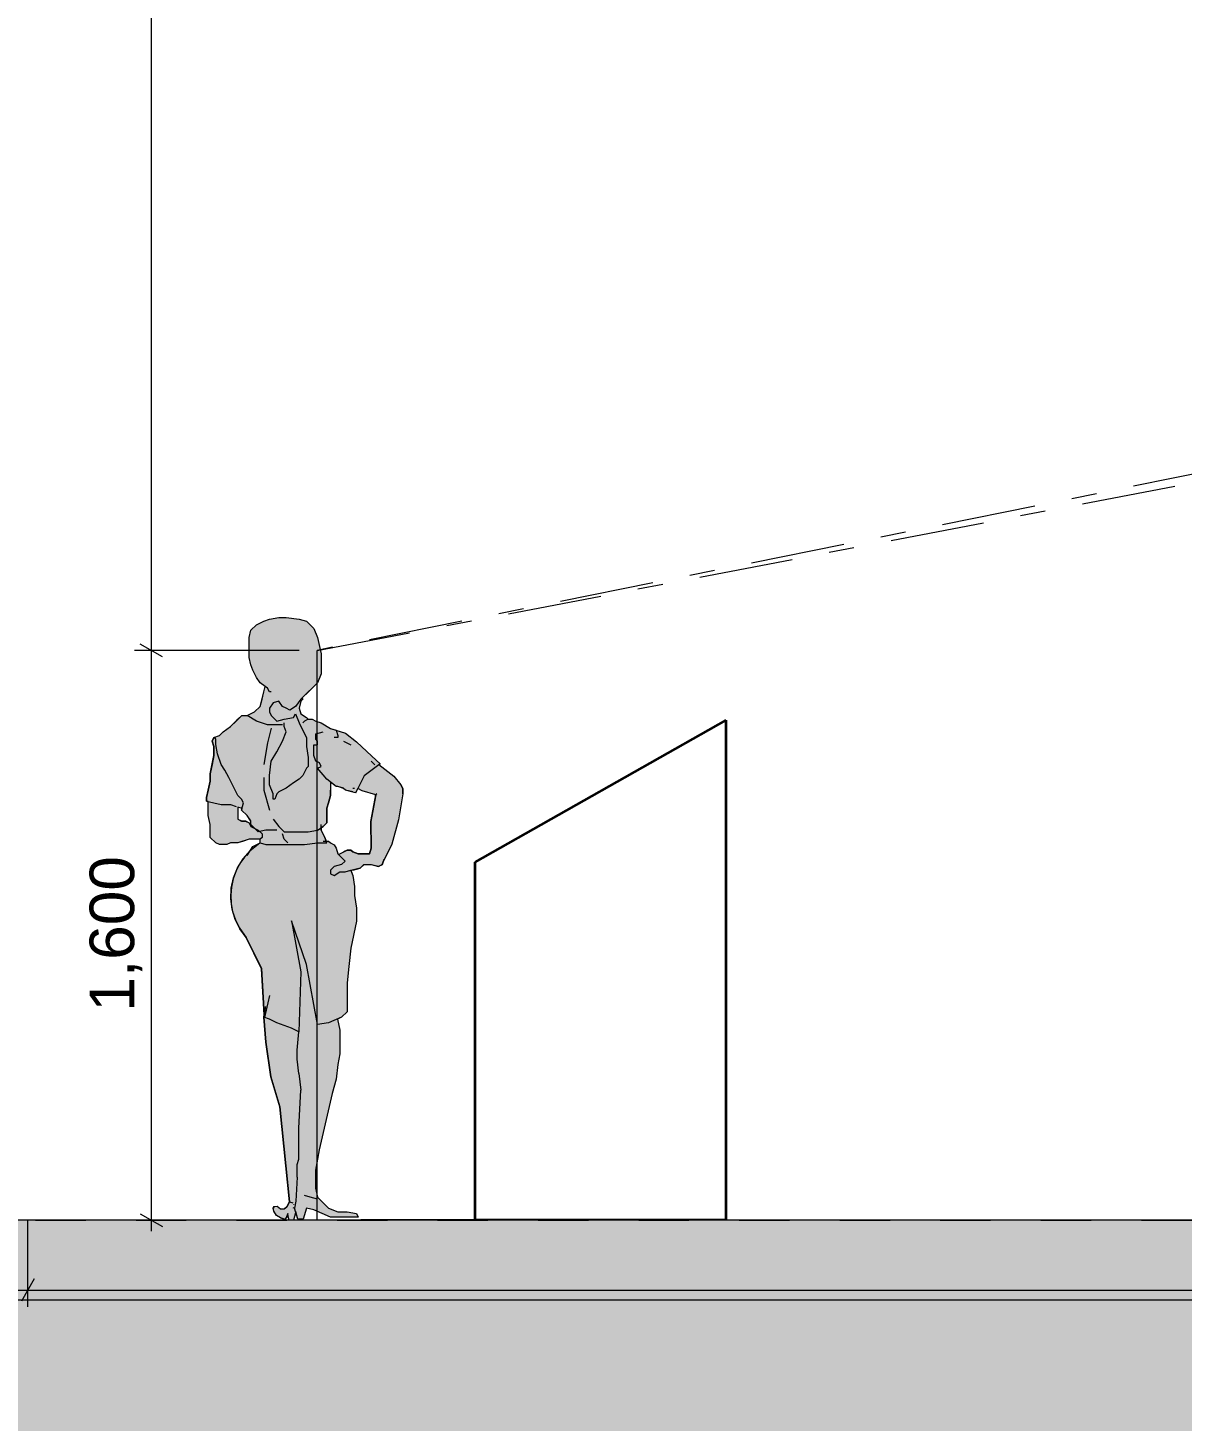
# Model space of a CAD drawing. Header units: millimetres. Extents: x -48147 to 1392261, y -496296 to 18123.
# Drawn here: x 1356273 to 1359513, y -492360 to -488447 of the extents above; entities that cross this region are included whole.
import ezdxf

# ---------------------------------------------------------------- set-up
doc = ezdxf.new("R2010")
doc.units = ezdxf.units.MM
doc.header["$MEASUREMENT"] = 0
for name, pattern in [('Dashed', [2822.222233, 1411.111116, -1411.111116]), ('Double Dashed', [546.805537, 264.583325, -105.833328, 70.555556, -105.833328]), ('Wipeout_Contour', [1000, 0, -1000])]:
    doc.linetypes.add(name, pattern=pattern)
for name, color, linetype, lineweight, true_color in [('0_Pen_No__105', 7, 'Continuous', 15, 0xa6a6a6), ('HATCHING_Pen_No__145', 7, 'Continuous', 0, 0xa6a6a6), ('New_A-20-M_Floor_Slab_Pen_No__147', 7, 'Continuous', 0, 0x606060), ('New_A-35-M_FFE_Loose_Pen_No__53', 7, 'Continuous', 35, 0x444444)]:
    doc.layers.add(name, color=color, linetype=linetype, lineweight=lineweight, true_color=true_color)
for name, color, linetype in [('A-35-M_FFE_Sanitary', 7, 'Continuous'), ('A-95-D_1_20', 7, 'Continuous'), ('New_A-20-M_Floor_Slab', 7, 'Continuous'), ('New_A-35-M_FFE_Loose', 7, 'Continuous'), ('New_A-95-D_1_20', 7, 'Continuous')]:
    doc.layers.add(name, color=color, linetype=linetype)
for name, color, linetype, lineweight in [('A-35-M_FFE_Sanitary_Pen_No__1', 7, 'Continuous', 13), ('A-35-M_FFE_Sanitary_Pen_No__87', 8, 'Continuous', 20), ('A-95-D_1_20_Pen_No__1', 7, 'Continuous', 13), ('New_A-20-M_Floor_Slab_Pen_No__1', 7, 'Continuous', 13), ('New_A-95-D_1_20_Pen_No__1', 7, 'Continuous', 13)]:
    doc.layers.add(name, color=color, linetype=linetype, lineweight=lineweight)
doc.styles.add('GENERATED_STYLE_2', font='')
doc.styles.get('GENERATED_STYLE_2').set_extended_font_data('Arial')
doc.dimstyles.new('GENERATED_STYLE__4', dxfattribs={"dimtxt": 125, "dimasz": 47.5, "dimexe": 0.18, "dimexo": 50, "dimgap": 0.09, "dimtad": 1, "dimdec": 0, "dimzin": 0, "dimdsep": 46, "dimtxsty": 'GENERATED_STYLE_2', "dimblk": 'ARROWHEAD_2', "dimblk1": 'ARROWHEAD_2', "dimblk2": 'ARROWHEAD_2', "dimcen": 0.09, "dimclrd": 7, "dimclre": 7, "dimclrt": 7, "dimadec": 0, "dimazin": 0, "dimtfac": 1, "dimtdec": 4, "dimtmove": 0, "dimatfit": 3, "dimfxl": 1, "dimtolj": 1, "dimtzin": 0, "dimarcsym": 0})
doc.dimstyles.new('GENERATED_STYLE__5', dxfattribs={"dimtxt": 150, "dimasz": 47.5, "dimexe": 0.18, "dimexo": 0, "dimgap": 0.09, "dimtad": 1, "dimdec": 0, "dimzin": 0, "dimdsep": 46, "dimtxsty": 'GENERATED_STYLE_2', "dimblk": 'ARROWHEAD_2', "dimblk1": 'ARROWHEAD_2', "dimblk2": 'ARROWHEAD_2', "dimcen": 0.09, "dimclrd": 7, "dimclre": 7, "dimclrt": 7, "dimadec": 0, "dimazin": 0, "dimtfac": 1, "dimtdec": 4, "dimtmove": 0, "dimatfit": 3, "dimfxl": 1, "dimtolj": 1, "dimtzin": 0, "dimarcsym": 0})
doc.dimstyles.new('GENERATED_STYLE__6', dxfattribs={"dimtxt": 150, "dimasz": 47.5, "dimexe": 0.18, "dimexo": 0, "dimgap": 0.09, "dimtad": 1, "dimtih": 1, "dimtoh": 1, "dimdec": 0, "dimzin": 0, "dimdsep": 46, "dimtxsty": 'GENERATED_STYLE_2', "dimblk": 'ARROWHEAD_2', "dimblk1": 'ARROWHEAD_2', "dimblk2": 'ARROWHEAD_2', "dimcen": 0.09, "dimclrd": 7, "dimclre": 7, "dimclrt": 7, "dimadec": 0, "dimazin": 0, "dimtfac": 1, "dimtdec": 4, "dimtmove": 0, "dimatfit": 3, "dimfxl": 1, "dimtolj": 1, "dimtzin": 0, "dimarcsym": 0})

# ---------------------------------------------------------------- blocks, each defined once
blk = doc.blocks.new('Section Elem_52_1', base_point=(1317838.7, -491795.5))
at = {"color": 254, "linetype": 'Wipeout_Contour', "lineweight": 0, "ltscale": 7220013.80618233}
blk.add_wipeout([(1358232.4, -490391), (1357527.9, -490790.5), (1357527.9, -491795.5), (1358232.4, -491795.5), (1358232.4, -490395.5)], dxfattribs=at).dxf.layer = 'New_A-35-M_FFE_Loose'
at = {"layer": 'New_A-35-M_FFE_Loose_Pen_No__53', "linetype": 'Continuous'}
for p, q in [((1358232.4, -490391), (1357527.9, -490790.5)), ((1357527.9, -490790.5), (1357527.9, -491795.5))]:
    blk.add_line(p, q, dxfattribs=at)
at = {"layer": 'New_A-35-M_FFE_Loose_Pen_No__53', "linetype": 'Continuous', "flags": 128}
for points in [[(1358232.4, -490391), (1358232.4, -490395.5), (1358232.4, -491795.5)], [(1358232.4, -491795.5), (1357912.4, -491795.5), (1357527.9, -491795.5)]]:
    blk.add_lwpolyline(points, dxfattribs=at)
blk = doc.blocks.new('Section Elem_53_1', base_point=(1317838.7, -491795.5))
at = {"layer": 'New_A-35-M_FFE_Loose_Pen_No__53', "linetype": 'Continuous'}
blk.add_line((1357207.9, -491795.5), (1357527.9, -491795.5), dxfattribs=at)
blk = doc.blocks.new('Section Elem_89_1', base_point=(1317838.7, -491795.5))
at = {"color": 254, "linetype": 'Wipeout_Contour', "lineweight": 0, "ltscale": 5808857.281863835}
blk.add_wipeout([(1376760.1, -492020.5), (1376760.1, -491795.5), (1355960.5, -491795.5), (1355960.5, -492020.5)], dxfattribs=at).dxf.layer = 'New_A-20-M_Floor_Slab'
at = {"layer": 'New_A-20-M_Floor_Slab_Pen_No__147', "linetype": 'Continuous'}
h = blk.add_hatch(dxfattribs=at)
h.set_pattern_fill('Structural_Concrete_0001', color=256, style=0, pattern_type=2)
h.set_pattern_definition([(45, (1317838.7, -491795.52), (-183.7117, 183.7117), [25, -125]), (45, (1317799.88, -491650.63), (-183.7117, 183.7117), [25, -125]), (105, (1317838.7, -491795.52), (250.9549, 67.2432), [25, -125]), (105, (1317944.76, -491689.45), (250.9549, 67.2432), [25, -125]), (165, (1317856.38, -491777.84), (67.2432, 250.9549), [25, -125]), (165, (1317962.44, -491671.77), (67.2432, 250.9549), [25, -125]), (45, (1317821.02, -491777.84), (-35.35534, 35.35534), [0, -50, 0, -75]), (90, (1317838.7, -491760.16), (-50, 0), [0, -37.5, 0, -62.5])])
h.paths.add_polyline_path([(1376760.1, -492020.5), (1376760.1, -491795.5), (1355960.5, -491795.5), (1355960.5, -492020.5)])
at = {"layer": 'New_A-20-M_Floor_Slab_Pen_No__1', "linetype": 'Continuous'}
for p, q in [((1357207.9, -491795.5), (1356273, -491795.5)), ((1363377.2, -491795.5), (1358232.4, -491795.5)), ((1376760.1, -492020.5), (1355960.5, -492020.5))]:
    blk.add_line(p, q, dxfattribs=at)
blk = doc.blocks.new('Woman 1 Contour 17[1]_1', base_point=(1357029.4, -491795.5))
at = {"layer": 'A-35-M_FFE_Sanitary', "linetype": 'Continuous', "lineweight": 0, "true_color": 0x000000}
h = blk.add_hatch(color=178, dxfattribs=at)
h.paths.add_polyline_path([(1357174.3, -491083), (1357169.1, -491128.9), (1357169.1, -491210.6), (1357153.5, -491225.9), (1357142, -491230.8), (1357148.3, -491261.7), (1357148.3, -491328), (1357143.1, -491358.6), (1357137.9, -491399.5), (1357127.5, -491440.3), (1357091.1, -491598.5), (1357085.9, -491624.1), (1357080.7, -491654.7), (1357080.6, -491705.7), (1357085.8, -491731.3), (1357117, -491761.9), (1357143, -491772.1), (1357169, -491772.1), (1357195, -491777.2), (1357200.1, -491787.4), (1357122.2, -491787.4), (1357075.4, -491767), (1357054.7, -491761.9), (1357045.6, -491793), (1357030.8, -491793), (1357024.8, -491772.5), (1357018.2, -491795.5), (1357006.2, -491795.5), (1357003.8, -491785.7), (1356998, -491787.9), (1356995.7, -491793.7), (1356982.2, -491789.1), (1356970.8, -491782.1), (1356963.7, -491770.3), (1356961.8, -491762), (1356964.3, -491756.8), (1356972.8, -491756.5), (1356982.5, -491763.3), (1356992.8, -491764.2), (1357000.2, -491758.5), (1357007.2, -491743.9), (1356996.7, -491643.1), (1356980.3, -491477.6), (1356955.2, -491392.9), (1356940.9, -491295.9), (1356935.3, -491225.9), (1356936.5, -491218.7), (1356929, -491089.3), (1356885.6, -491001.7), (1356868.1, -490977.5), (1356854.8, -490950.7), (1356846.3, -490922.2), (1356842.6, -490892.8), (1356844, -490863.1), (1356850.3, -490834), (1356861.4, -490806.4), (1356877, -490780.9), (1356896.7, -490758.3), (1356904.2, -490746), (1356925, -490735.8), (1356925, -490725.6), (1356893.8, -490725.6), (1356862.6, -490735.8), (1356841.8, -490735.8), (1356831.4, -490740.9), (1356810.7, -490740.9), (1356800.3, -490735.8), (1356784.7, -490720.5), (1356784.7, -490684.8), (1356779.5, -490659.2), (1356779.5, -490619.7), (1356774.3, -490618.4), (1356774.3, -490608.2), (1356779.5, -490587.8), (1356784.7, -490562.2), (1356784.7, -490541.8), (1356795.1, -490490.8), (1356795.1, -490465.3), (1356789.9, -490449.9), (1356795.1, -490439.7), (1356810.7, -490434.6), (1356821.1, -490424.4), (1356841.9, -490409.1), (1356873.1, -490378.5), (1356888.7, -490378.5), (1356909.5, -490368.3), (1356925.1, -490353), (1356939.3, -490297.1), (1356925.1, -490286.6), (1356914.7, -490271.3), (1356904.3, -490250.9), (1356899.1, -490235.6), (1356893.9, -490215.2), (1356893.9, -490159), (1356899.1, -490138.6), (1356914.7, -490123.3), (1356935.5, -490113.1), (1356951.1, -490108), (1356977.1, -490102.9), (1356997.9, -490102.9), (1357034.3, -490108), (1357055, -490113.1), (1357075.8, -490133.5), (1357086.2, -490159.1), (1357091.4, -490184.6), (1357096.6, -490205), (1357096.6, -490261.2), (1357086.2, -490286.7), (1357043.2, -490328.8), (1357044.6, -490332.6), (1357039.4, -490337.7), (1357034.2, -490358.1), (1357039.4, -490373.4), (1357055, -490383.7), (1357060.2, -490388.8), (1357070.6, -490388.8), (1357081, -490393.9), (1357096.5, -490399), (1357122.5, -490414.3), (1357164.8, -490427.5), (1357195.6, -490452), (1357238.1, -490492.5), (1357261.7, -490513.7), (1357258.5, -490516.1), (1357300.3, -490549), (1357320, -490572.6), (1357325.1, -490582.8), (1357325.1, -490598.1), (1357313.5, -490671.1), (1357294.2, -490739.8), (1357270.5, -490789.5), (1357267.9, -490797.2), (1357257.5, -490802.3), (1357236.8, -490797.2), (1357216, -490797.2), (1357205.6, -490807.4), (1357180, -490813.6), (1357184.8, -490827.8), (1357190, -490858.4), (1357190, -490883.9), (1357195.2, -490919.7), (1357195.1, -490955.4), (1357179.5, -491032)])
h.paths.add_polyline_path([(1357231.6, -490766.5), (1357236.8, -490751.2), (1357235.6, -490675.6), (1357249.8, -490600.6), (1357211.3, -490589.5), (1357199.2, -490582.9), (1357193.1, -490595), (1357164.1, -490587.9), (1357158.9, -490582.8), (1357143.3, -490577.6), (1357138.1, -490577.6), (1357122.5, -490565.4), (1357122.5, -490603.2), (1357117.3, -490623.6), (1357112.1, -490638.9), (1357112.1, -490679.7), (1357101.7, -490689.9), (1357096.5, -490693.3), (1357096.5, -490700.1), (1357106.9, -490720.6), (1357110.3, -490730.8), (1357117.3, -490730.8), (1357122.4, -490735.9), (1357132.8, -490741), (1357138, -490751.2), (1357143.2, -490766.5), (1357145, -490768.2), (1357169.2, -490756.3), (1357179.6, -490756.3), (1357184.8, -490761.4), (1357200.4, -490766.5)], flags=0)
h.paths.add_polyline_path([(1356909.4, -490695), (1356899, -490684.8), (1356899, -490674.6), (1356888.6, -490659.3), (1356873, -490643.9), (1356874.2, -490639.2), (1356862.7, -490635.4), (1356862.6, -490669.5), (1356873, -490674.6), (1356883.4, -490674.6), (1356893.8, -490679.7), (1356899, -490689.9)], flags=0)
at = {"layer": 'A-35-M_FFE_Sanitary_Pen_No__1', "linetype": 'Continuous'}
for p, q in [((1356893.9, -490159), (1356899.1, -490138.6)), ((1356893.9, -490159), (1356899.1, -490138.6)), ((1356899.1, -490138.6), (1356914.7, -490123.2)), ((1356899.1, -490138.6), (1356914.7, -490123.3)), ((1356914.7, -490123.2), (1356935.5, -490113)), ((1356914.7, -490123.3), (1356935.5, -490113.1)), ((1356935.5, -490113), (1356951.1, -490107.9)), ((1356935.5, -490113.1), (1356951.1, -490108)), ((1356951.1, -490107.9), (1356977.1, -490102.8)), ((1356951.1, -490108), (1356977.1, -490102.9)), ((1356977.1, -490102.8), (1356997.9, -490102.8)), ((1356977.1, -490102.9), (1356997.9, -490102.9)), ((1356997.9, -490102.8), (1357034.3, -490108)), ((1356997.9, -490102.9), (1357034.3, -490108)), ((1357034.3, -490108), (1357055, -490113.1)), ((1357034.3, -490108), (1357055, -490113.1)), ((1357055, -490113.1), (1357075.8, -490133.5)), ((1357055, -490113.1), (1357065.4, -490123.3)), ((1357065.4, -490123.3), (1357075.8, -490133.5)), ((1357075.8, -490133.5), (1357086.2, -490159.1)), ((1357075.8, -490133.5), (1357086.2, -490159)), ((1356893.9, -490215.2), (1356893.9, -490159)), ((1356893.9, -490189.6), (1356893.9, -490159)), ((1357086.2, -490159), (1357091.4, -490184.5)), ((1357086.2, -490159.1), (1357091.4, -490184.6)), ((1356893.9, -490215.1), (1356893.9, -490189.6)), ((1356899.1, -490235.5), (1356893.9, -490215.1)), ((1356899.1, -490235.6), (1356893.9, -490215.2)), ((1357091.4, -490184.5), (1357096.6, -490205)), ((1357091.4, -490184.6), (1357096.6, -490205)), ((1357096.6, -490205), (1357096.6, -490261.2)), ((1357096.6, -490205), (1357096.6, -490235.6)), ((1356904.3, -490250.9), (1356899.1, -490235.5)), ((1356904.3, -490250.9), (1356899.1, -490235.6)), ((1356914.7, -490271.3), (1356904.3, -490250.9)), ((1356914.7, -490271.3), (1356904.3, -490250.9)), ((1357096.6, -490235.6), (1357096.6, -490261.1)), ((1356925.1, -490286.6), (1356914.7, -490271.3)), ((1356925.1, -490286.6), (1356914.7, -490271.3)), ((1356939.3, -490297.1), (1356925.1, -490286.6)), ((1356945.9, -490301.9), (1356925.1, -490286.6)), ((1357086.2, -490286.7), (1357043.2, -490328.8)), ((1357086.2, -490286.6), (1357065.4, -490307)), ((1357096.6, -490261.1), (1357086.2, -490286.6)), ((1357096.6, -490261.2), (1357086.2, -490286.7)), ((1356925.1, -490353), (1356939.3, -490297.1)), ((1356925.1, -490353), (1356930.3, -490332.5)), ((1356930.3, -490332.5), (1356935.5, -490312.1)), ((1356951.1, -490312.1), (1356945.9, -490301.9)), ((1356956.3, -490312.1), (1356951.1, -490312.1)), ((1357039.4, -490332.6), (1357023.8, -490353)), ((1357065.4, -490307), (1357039.4, -490332.6)), ((1357044.6, -490332.6), (1357039.4, -490337.7)), ((1357044.6, -490332.6), (1357039.4, -490337.7)), ((1357043.2, -490328.8), (1357044.6, -490332.6)), ((1356888.7, -490378.5), (1356909.5, -490368.3)), ((1356888.7, -490378.5), (1356909.5, -490368.3)), ((1356909.5, -490368.3), (1356925.1, -490353)), ((1356909.5, -490368.3), (1356925.1, -490353)), ((1356961.5, -490342.8), (1356951.1, -490358.1)), ((1356951.1, -490358.1), (1356951.1, -490368.3)), ((1356951.1, -490368.3), (1356956.2, -490378.5)), ((1356977, -490337.7), (1356961.5, -490342.8)), ((1356987.4, -490353), (1356977, -490337.7)), ((1356997.8, -490358.1), (1356987.4, -490353)), ((1357008.2, -490363.2), (1356997.8, -490358.1)), ((1357023.8, -490353), (1357008.2, -490363.2)), ((1357018.6, -490383.6), (1357023.8, -490373.4)), ((1357023.8, -490373.4), (1357034.2, -490398.9)), ((1357039.4, -490337.7), (1357034.2, -490358.1)), ((1357039.4, -490337.7), (1357034.2, -490358.1)), ((1357034.2, -490358.1), (1357039.4, -490373.4)), ((1357034.2, -490358.1), (1357039.4, -490373.4)), ((1357039.4, -490373.4), (1357055, -490383.7)), ((1357039.4, -490373.4), (1357055, -490383.6)), ((1356821.1, -490424.4), (1356841.9, -490409.1)), ((1356821.1, -490424.4), (1356841.9, -490409.1)), ((1356841.9, -490409.1), (1356873.1, -490378.5)), ((1356841.9, -490409.1), (1356857.5, -490393.8)), ((1356857.5, -490393.8), (1356862.7, -490388.7)), ((1356862.7, -490388.7), (1356873.1, -490378.5)), ((1356873.1, -490378.5), (1356888.7, -490378.5)), ((1356914.7, -490393.8), (1356888.7, -490378.5)), ((1356945.8, -490404), (1356914.7, -490393.8)), ((1356961.4, -490404), (1356945.8, -490404)), ((1356956.2, -490414.2), (1356945.8, -490455.1)), ((1356956.2, -490378.5), (1356971.8, -490393.8)), ((1356987.4, -490404), (1356961.4, -490404)), ((1356971.8, -490393.8), (1356992.6, -490388.7)), ((1356992.6, -490388.7), (1357018.6, -490383.6)), ((1356992.6, -490409.1), (1356992.6, -490398.9)), ((1356997.8, -490424.4), (1356992.6, -490409.1)), ((1357034.2, -490398.9), (1357039.4, -490409.1)), ((1357039.4, -490409.1), (1357055, -490439.8)), ((1357049.8, -490393.8), (1357044.6, -490398.9)), ((1357060.2, -490388.7), (1357049.8, -490393.8)), ((1357055, -490383.6), (1357060.2, -490388.7)), ((1357055, -490383.7), (1357060.2, -490388.8)), ((1357060.2, -490388.8), (1357070.6, -490388.8)), ((1357070.6, -490388.7), (1357081, -490393.8)), ((1357070.6, -490388.8), (1357081, -490393.9)), ((1357081, -490393.8), (1357096.5, -490398.9)), ((1357081, -490393.9), (1357096.5, -490399)), ((1357096.5, -490398.9), (1357122.5, -490414.3)), ((1357096.5, -490399), (1357122.5, -490414.3)), ((1357122.5, -490414.3), (1357164.8, -490427.5)), ((1357122.5, -490414.3), (1357164.8, -490427.5)), ((1357122.5, -490414.3), (1357138.1, -490419.4)), ((1356789.9, -490449.9), (1356795.1, -490439.7)), ((1356795.1, -490439.7), (1356789.9, -490449.9)), ((1356795.1, -490465.3), (1356789.9, -490449.9)), ((1356789.9, -490449.9), (1356795.1, -490465.2)), ((1356795.1, -490439.7), (1356810.7, -490434.6)), ((1356800.3, -490444.8), (1356795.1, -490439.7)), ((1356800.3, -490460.1), (1356800.3, -490444.8)), ((1356810.7, -490434.6), (1356821.1, -490424.4)), ((1356810.7, -490434.6), (1356821.1, -490424.4)), ((1356971.8, -490480.6), (1356987.4, -490450)), ((1356987.4, -490450), (1356997.8, -490424.4)), ((1357055, -490439.8), (1357055, -490465.3)), ((1357080.9, -490444.9), (1357081, -490429.6)), ((1357086.1, -490450), (1357080.9, -490444.9)), ((1357081, -490429.6), (1357101.7, -490424.5)), ((1357086.1, -490460.2), (1357086.1, -490450)), ((1357143.3, -490439.8), (1357132.9, -490439.8)), ((1357138.1, -490419.4), (1357143.3, -490434.7)), ((1357143.3, -490434.7), (1357143.3, -490439.8)), ((1357158.9, -490450), (1357179.7, -490460.2)), ((1357164.8, -490427.5), (1357195.6, -490452)), ((1357164.8, -490427.5), (1357195.6, -490451.9)), ((1357195.6, -490451.9), (1357238.1, -490492.4)), ((1357195.6, -490452), (1357238.1, -490492.5)), ((1356784.7, -490541.8), (1356795.1, -490490.8)), ((1356795.1, -490490.7), (1356789.9, -490516.3)), ((1356795.1, -490465.2), (1356795.1, -490490.7)), ((1356795.1, -490490.8), (1356795.1, -490465.3)), ((1356805.5, -490485.6), (1356800.3, -490460.1)), ((1356815.9, -490516.3), (1356805.5, -490485.6)), ((1356945.8, -490455.1), (1356935.4, -490516.3)), ((1356956.2, -490506.1), (1356971.8, -490480.6)), ((1357055, -490465.3), (1357060.2, -490495.9)), ((1357075.7, -490475.5), (1357075.7, -490460.2)), ((1357075.7, -490460.2), (1357086.1, -490460.2)), ((1357075.7, -490490.8), (1357075.7, -490475.5)), ((1357080.9, -490506.1), (1357075.7, -490490.8)), ((1357238.1, -490492.4), (1357261.7, -490513.6)), ((1357238.1, -490492.5), (1357261.7, -490513.7)), ((1356789.9, -490516.3), (1356784.7, -490541.8)), ((1356826.3, -490531.6), (1356815.9, -490516.3)), ((1356836.7, -490552), (1356826.3, -490531.6)), ((1356951, -490546.9), (1356956.2, -490506.1)), ((1357054.9, -490526.5), (1357044.5, -490547)), ((1357060.1, -490521.4), (1357054.9, -490526.5)), ((1357060.2, -490495.9), (1357060.1, -490521.4)), ((1357091.3, -490511.2), (1357080.9, -490506.1)), ((1357086.1, -490526.6), (1357096.5, -490521.5)), ((1357112.1, -490557.2), (1357086.1, -490526.6)), ((1357096.5, -490521.5), (1357091.3, -490511.2)), ((1357261.7, -490513.6), (1357217.2, -490547.7)), ((1357236.8, -490506.2), (1357247.2, -490516.4)), ((1357261.7, -490513.7), (1357258.5, -490516.1)), ((1357258.5, -490516.1), (1357300.3, -490549)), ((1357258.5, -490516.1), (1357300.3, -490549)), ((1356779.5, -490587.8), (1356784.7, -490562.2)), ((1356784.7, -490562.2), (1356779.5, -490587.7)), ((1356784.7, -490562.2), (1356784.7, -490541.8)), ((1356784.7, -490541.8), (1356784.7, -490562.2)), ((1356852.3, -490582.6), (1356836.7, -490552)), ((1356935.4, -490552), (1356935.4, -490587.8)), ((1356951, -490572.5), (1356951, -490546.9)), ((1357018.6, -490567.4), (1356997.8, -490582.7)), ((1357034.2, -490557.2), (1357018.6, -490567.4)), ((1357044.5, -490547), (1357034.2, -490557.2)), ((1357138.1, -490577.6), (1357112.1, -490557.2)), ((1357122.5, -490565.4), (1357122.5, -490603.2)), ((1357138.1, -490577.6), (1357122.5, -490565.4)), ((1357217.2, -490547.7), (1357192.3, -490596.5)), ((1357300.3, -490549), (1357320, -490572.6)), ((1357300.3, -490549), (1357320, -490572.6)), ((1356779.5, -490587.7), (1356774.3, -490608.2)), ((1356774.3, -490608.2), (1356779.5, -490587.8)), ((1356774.3, -490618.4), (1356774.3, -490608.2)), ((1356774.3, -490608.2), (1356774.3, -490618.4)), ((1356862.7, -490603.1), (1356852.3, -490582.6)), ((1356873, -490613.3), (1356862.7, -490603.1)), ((1356935.4, -490587.8), (1356951, -490643.9)), ((1356961.4, -490598), (1356951, -490572.5)), ((1356961.4, -490613.3), (1356961.4, -490598)), ((1356971.8, -490598), (1356966.6, -490613.3)), ((1356977, -490592.9), (1356971.8, -490598)), ((1356997.8, -490582.7), (1356977, -490592.9)), ((1357117.3, -490623.5), (1357122.5, -490603.1)), ((1357122.5, -490603.2), (1357117.3, -490623.6)), ((1357122.5, -490603.1), (1357122.5, -490587.8)), ((1357143.3, -490577.6), (1357138.1, -490577.6)), ((1357143.3, -490577.6), (1357138.1, -490577.6)), ((1357158.9, -490582.8), (1357143.3, -490577.6)), ((1357158.9, -490582.7), (1357143.3, -490577.6)), ((1357164.1, -490587.8), (1357158.9, -490582.7)), ((1357164.1, -490587.9), (1357158.9, -490582.8)), ((1357184.8, -490592.9), (1357164.1, -490587.8)), ((1357193.1, -490595), (1357164.1, -490587.9)), ((1357184.8, -490582.7), (1357190, -490582.7)), ((1357199.2, -490582.9), (1357193.1, -490595)), ((1357211.3, -490589.5), (1357199.2, -490582.9)), ((1357211.3, -490589.5), (1357199.2, -490582.9)), ((1357249.8, -490600.6), (1357211.3, -490589.5)), ((1357249.8, -490600.6), (1357211.3, -490589.5)), ((1357235.6, -490675.6), (1357249.8, -490600.6)), ((1357249.8, -490600.6), (1357235.6, -490675.6)), ((1357252.4, -490598.1), (1357247.2, -490603.2)), ((1357325.1, -490598.1), (1357313.5, -490671.1)), ((1357325.2, -490598.1), (1357313.5, -490671.1)), ((1357320, -490572.6), (1357325.1, -490582.8)), ((1357325.2, -490582.8), (1357320, -490572.6)), ((1357325.1, -490582.8), (1357325.1, -490598.1)), ((1357325.2, -490598.1), (1357325.2, -490582.8)), ((1356779.5, -490619.7), (1356774.3, -490618.4)), ((1356774.3, -490618.4), (1356795.1, -490623.5)), ((1356779.5, -490659.2), (1356779.5, -490619.7)), ((1356779.5, -490638.8), (1356779.5, -490628.6)), ((1356779.5, -490659.2), (1356779.5, -490638.8)), ((1356795.1, -490623.5), (1356815.9, -490628.6)), ((1356815.9, -490628.6), (1356841.9, -490628.6)), ((1356841.9, -490628.6), (1356857.4, -490633.7)), ((1356862.7, -490635.4), (1356862.6, -490669.5)), ((1356862.6, -490643.9), (1356862.6, -490649)), ((1356862.6, -490649), (1356862.6, -490669.4)), ((1356874.2, -490639.2), (1356862.7, -490635.4)), ((1356878.2, -490623.5), (1356873, -490613.3)), ((1356873, -490643.9), (1356878.2, -490623.5)), ((1356873, -490643.9), (1356874.2, -490639.2)), ((1356888.6, -490659.3), (1356873, -490643.9)), ((1356888.6, -490659.2), (1356873, -490643.9)), ((1356966.6, -490613.3), (1356961.4, -490613.3)), ((1357112.1, -490638.9), (1357117.3, -490623.5)), ((1357117.3, -490623.6), (1357112.1, -490638.9)), ((1357112.1, -490638.9), (1357112.1, -490679.7)), ((1357112.1, -490664.4), (1357112.1, -490638.9)), ((1356784.7, -490684.8), (1356779.5, -490659.2)), ((1356784.7, -490684.7), (1356779.5, -490659.2)), ((1356784.7, -490705.1), (1356784.7, -490684.7)), ((1356784.7, -490720.5), (1356784.7, -490684.8)), ((1356862.6, -490669.4), (1356873, -490674.5)), ((1356862.6, -490669.5), (1356873, -490674.6)), ((1356873, -490674.5), (1356883.4, -490674.5)), ((1356873, -490674.6), (1356883.4, -490674.6)), ((1356883.4, -490674.5), (1356893.8, -490679.6)), ((1356883.4, -490674.6), (1356893.8, -490679.7)), ((1356899, -490674.5), (1356888.6, -490659.2)), ((1356899, -490674.6), (1356888.6, -490659.3)), ((1356893.8, -490679.6), (1356899, -490689.9)), ((1356893.8, -490679.7), (1356899, -490689.9)), ((1356899, -490684.8), (1356899, -490674.5)), ((1356899, -490684.8), (1356899, -490674.6)), ((1356909.4, -490695), (1356899, -490684.8)), ((1356909.4, -490695), (1356899, -490684.8)), ((1356961.4, -490669.5), (1356977, -490689.9)), ((1357096.5, -490700.1), (1357096.5, -490684.8)), ((1357112.1, -490679.7), (1357101.7, -490689.9)), ((1357101.7, -490689.9), (1357112.1, -490679.7)), ((1357112.1, -490679.7), (1357112.1, -490664.4)), ((1357236.8, -490751.2), (1357235.6, -490675.6)), ((1357235.6, -490675.6), (1357236.8, -490751.2)), ((1357313.5, -490671.1), (1357294.2, -490739.8)), ((1357313.5, -490671.1), (1357294.2, -490739.8)), ((1356784.7, -490720.5), (1356784.7, -490705.1)), ((1356800.3, -490735.8), (1356784.7, -490720.5)), ((1356800.3, -490735.8), (1356784.7, -490720.5)), ((1356893.8, -490725.6), (1356862.6, -490735.8)), ((1356893.8, -490725.6), (1356878.2, -490730.7)), ((1356925, -490725.6), (1356893.8, -490725.6)), ((1356914.6, -490725.6), (1356893.8, -490725.6)), ((1356899, -490689.9), (1356909.4, -490695)), ((1356899, -490689.9), (1356919.8, -490700.1)), ((1356919.8, -490705.2), (1356909.4, -490695)), ((1356925, -490725.6), (1356914.6, -490725.6)), ((1356919.8, -490700.1), (1356930.2, -490710.3)), ((1356940.6, -490700.1), (1356919.8, -490705.2)), ((1356930.2, -490720.5), (1356925, -490725.6)), ((1356925, -490735.8), (1356925, -490725.6)), ((1356930.2, -490710.3), (1356930.2, -490720.5)), ((1356951, -490700.1), (1356940.6, -490700.1)), ((1356971.8, -490700.1), (1356951, -490700.1)), ((1356977, -490689.9), (1356992.5, -490705.2)), ((1356992.5, -490725.6), (1356987.3, -490710.3)), ((1356992.5, -490705.2), (1356997.7, -490705.2)), ((1357002.9, -490735.8), (1356992.5, -490725.6)), ((1356997.7, -490705.2), (1357018.5, -490705.2)), ((1357018.5, -490705.2), (1357044.5, -490705.2)), ((1357044.5, -490705.2), (1357060.1, -490705.2)), ((1357060.1, -490705.2), (1357086.1, -490700.1)), ((1357086.1, -490700.1), (1357101.7, -490689.9)), ((1357101.7, -490689.9), (1357096.5, -490693.3)), ((1357096.5, -490693.3), (1357096.5, -490700.1)), ((1357096.5, -490700.1), (1357106.9, -490720.6)), ((1357106.9, -490720.5), (1357096.5, -490700.1)), ((1357112.1, -490735.9), (1357106.9, -490720.5)), ((1357106.9, -490720.6), (1357110.3, -490730.8)), ((1356810.7, -490740.9), (1356800.3, -490735.8)), ((1356810.7, -490740.9), (1356800.3, -490735.8)), ((1356831.4, -490740.9), (1356810.7, -490740.9)), ((1356815.9, -490740.9), (1356810.7, -490740.9)), ((1356831.4, -490740.9), (1356815.9, -490740.9)), ((1356841.8, -490735.8), (1356831.4, -490740.9)), ((1356841.8, -490735.8), (1356831.4, -490740.9)), ((1356862.6, -490735.8), (1356841.8, -490735.8)), ((1356852.2, -490735.8), (1356841.8, -490735.8)), ((1356862.6, -490735.8), (1356852.2, -490735.8)), ((1356878.2, -490730.7), (1356862.6, -490735.8)), ((1356877, -490780.9), (1356896.7, -490758.3)), ((1356896.4, -490758.8), (1356880.9, -490775.7)), ((1356888.6, -490771.5), (1356904.2, -490746)), ((1356925, -490735.8), (1356896.4, -490758.8)), ((1356896.7, -490758.3), (1356904.2, -490746)), ((1356904.2, -490746), (1356925, -490735.8)), ((1356904.2, -490746), (1356925, -490735.8)), ((1356925, -490735.8), (1356940.6, -490740.9)), ((1356940.6, -490740.9), (1356956.2, -490740.9)), ((1356956.2, -490740.9), (1356982.1, -490740.9)), ((1356982.1, -490740.9), (1356997.7, -490740.9)), ((1356997.7, -490740.9), (1357013.3, -490740.9)), ((1357013.3, -490740.9), (1357049.7, -490740.9)), ((1357049.7, -490740.9), (1357086.1, -490735.8)), ((1357086.1, -490735.8), (1357112.1, -490735.9)), ((1357101.7, -490730.7), (1357117.3, -490730.7)), ((1357110.3, -490730.8), (1357117.3, -490730.8)), ((1357117.3, -490730.7), (1357122.5, -490735.9)), ((1357117.3, -490730.8), (1357122.4, -490735.9)), ((1357122.4, -490735.9), (1357132.8, -490741)), ((1357122.5, -490735.9), (1357132.8, -490741)), ((1357132.8, -490741), (1357138, -490751.2)), ((1357132.8, -490741), (1357138, -490751.2)), ((1357138, -490751.2), (1357143.2, -490766.5)), ((1357138, -490751.2), (1357143.2, -490766.5)), ((1357143.2, -490766.5), (1357145, -490768.2)), ((1357143.2, -490766.5), (1357153.6, -490776.7)), ((1357145, -490768.2), (1357169.2, -490756.3)), ((1357169.2, -490756.3), (1357158.8, -490761.4)), ((1357169.2, -490756.3), (1357179.6, -490756.3)), ((1357179.6, -490756.3), (1357169.2, -490756.3)), ((1357179.6, -490756.3), (1357184.8, -490761.4)), ((1357184.8, -490761.4), (1357179.6, -490756.3)), ((1357184.8, -490761.4), (1357200.4, -490766.5)), ((1357200.4, -490766.5), (1357184.8, -490761.4)), ((1357200.4, -490766.5), (1357231.6, -490766.5)), ((1357216, -490766.5), (1357200.4, -490766.5)), ((1357231.6, -490766.5), (1357216, -490766.5)), ((1357231.6, -490766.5), (1357236.8, -490751.2)), ((1357236.8, -490751.2), (1357231.6, -490766.5)), ((1357294.2, -490739.8), (1357270.5, -490789.5)), ((1357294.2, -490739.8), (1357270.5, -490789.5)), ((1356868, -490794.3), (1356857.6, -490814.4)), ((1356861.4, -490806.4), (1356877, -490780.9)), ((1356880.9, -490775.7), (1356868, -490794.3)), ((1357132.8, -490802.2), (1357122.4, -490812.4)), ((1357153.6, -490797.1), (1357132.8, -490802.2)), ((1357153.6, -490776.7), (1357164, -490786.9)), ((1357164, -490786.9), (1357153.6, -490797.1)), ((1357205.6, -490807.3), (1357216, -490797.1)), ((1357216, -490797.2), (1357205.6, -490807.4)), ((1357216, -490797.1), (1357236.8, -490797.1)), ((1357236.8, -490797.2), (1357216, -490797.2)), ((1357236.8, -490797.1), (1357257.5, -490802.2)), ((1357257.5, -490802.3), (1357236.8, -490797.2)), ((1357257.5, -490802.2), (1357267.9, -490797.1)), ((1357267.9, -490797.2), (1357257.5, -490802.3)), ((1357267.9, -490797.1), (1357273.1, -490781.8)), ((1357270.5, -490789.5), (1357267.9, -490797.2)), ((1356844, -490863.1), (1356850.3, -490834)), ((1356849.3, -490837.3), (1356844.3, -490860.7)), ((1356857.6, -490814.4), (1356849.3, -490837.3)), ((1356850.3, -490834), (1356861.4, -490806.4)), ((1357122.4, -490812.4), (1357122.4, -490822.6)), ((1357122.4, -490822.6), (1357132.8, -490827.7)), ((1357132.8, -490827.7), (1357148.4, -490817.5)), ((1357148.4, -490817.5), (1357164, -490817.5)), ((1357164, -490817.5), (1357179.6, -490812.4)), ((1357179.6, -490812.4), (1357184.8, -490827.8)), ((1357205.6, -490807.4), (1357180, -490813.6)), ((1357180, -490813.6), (1357184.8, -490827.8)), ((1357184.8, -490812.4), (1357205.6, -490807.3)), ((1357184.8, -490827.8), (1357190, -490858.4)), ((1357184.8, -490827.8), (1357190, -490858.4)), ((1356844.3, -490860.7), (1356842.5, -490883)), ((1356842.5, -490883), (1356843.6, -490905.9)), ((1356842.6, -490892.8), (1356844, -490863.1)), ((1357190, -490858.4), (1357190, -490883.9)), ((1357190, -490858.4), (1357190, -490883.9)), ((1357190, -490883.9), (1357195.2, -490919.7)), ((1357190, -490883.9), (1357195.2, -490919.6)), ((1356846.3, -490922.2), (1356842.6, -490892.8)), ((1356843.6, -490905.9), (1356847.7, -490928.4)), ((1356854.8, -490950.7), (1356846.3, -490922.2)), ((1357195.2, -490919.7), (1357195.1, -490955.4)), ((1357195.2, -490919.6), (1357195.2, -490955.4)), ((1356847.7, -490928.4), (1356855.4, -490952)), ((1356868.1, -490977.5), (1356854.8, -490950.7)), ((1356855.4, -490952), (1356865.7, -490973.3)), ((1357054.8, -491077.9), (1357013.3, -490955.3)), ((1357013.3, -490955.3), (1357039.2, -491098.3)), ((1357195.1, -490955.4), (1357179.5, -491032)), ((1357195.2, -490955.4), (1357179.5, -491031.9)), ((1356865.7, -490973.3), (1356885.6, -491001.7)), ((1356885.6, -491001.7), (1356868.1, -490977.5)), ((1356929, -491089.3), (1356885.6, -491001.7)), ((1356885.6, -491001.7), (1356929, -491089.2)), ((1357179.5, -491031.9), (1357174.3, -491083)), ((1357179.5, -491032), (1357174.3, -491083)), ((1357086, -491246.3), (1357054.8, -491077.9)), ((1356929, -491089.2), (1356936.5, -491218.7)), ((1356936.5, -491218.7), (1356929, -491089.3)), ((1357039.2, -491098.3), (1357034, -491266.7)), ((1357174.3, -491083), (1357169.1, -491128.9)), ((1357174.3, -491083), (1357169.1, -491128.9)), ((1357169.1, -491128.9), (1357169.1, -491210.6)), ((1357169.1, -491128.9), (1357169.1, -491190.2)), ((1356935.3, -491225.9), (1356940.5, -491195.2)), ((1356950.9, -491164.6), (1356937.1, -491226.5)), ((1357169.1, -491190.2), (1357169.1, -491210.6)), ((1356935.3, -491225.9), (1356936.5, -491218.7)), ((1356940.9, -491295.9), (1356935.3, -491225.9)), ((1356935.3, -491225.9), (1356940.8, -491295.9)), ((1356950.8, -491231), (1356935.3, -491225.9)), ((1356971.6, -491241.2), (1356950.8, -491231)), ((1357153.5, -491225.9), (1357117.1, -491241.2)), ((1357153.5, -491225.9), (1357142, -491230.8)), ((1357142, -491230.8), (1357148.3, -491261.7)), ((1357143.1, -491236.1), (1357148.3, -491261.6)), ((1357169.1, -491210.6), (1357153.5, -491225.9)), ((1357169.1, -491210.6), (1357153.5, -491225.9)), ((1357013.2, -491256.5), (1356971.6, -491241.2)), ((1357034, -491266.7), (1357013.2, -491256.5)), ((1357028.8, -491317.8), (1357034, -491266.7)), ((1357117.1, -491241.2), (1357086, -491246.3)), ((1357148.3, -491261.6), (1357148.3, -491282.1)), ((1357148.3, -491261.7), (1357148.3, -491328)), ((1356940.8, -491295.9), (1356955.2, -491392.9)), ((1356955.2, -491392.9), (1356940.9, -491295.9)), ((1357148.3, -491282.1), (1357148.3, -491302.5)), ((1357148.3, -491302.5), (1357148.3, -491328)), ((1357028.8, -491343.3), (1357028.8, -491317.8)), ((1357034, -491384.1), (1357028.8, -491343.3)), ((1357148.3, -491328), (1357143.1, -491358.6)), ((1357148.3, -491328), (1357143.1, -491358.6)), ((1357034, -491384.1), (1357039.1, -491430.1)), ((1357143.1, -491358.6), (1357137.9, -491399.5)), ((1357143.1, -491358.6), (1357137.9, -491399.5)), ((1356980.3, -491477.6), (1356955.2, -491392.9)), ((1356955.2, -491392.9), (1356980.3, -491477.6)), ((1357033.9, -491537.3), (1357039.1, -491430.1)), ((1357137.9, -491399.5), (1357127.5, -491440.3)), ((1357137.9, -491399.5), (1357127.5, -491440.3)), ((1357127.5, -491440.3), (1357091.1, -491598.5)), ((1357127.5, -491440.3), (1357091.1, -491598.5)), ((1356996.7, -491643.1), (1356980.3, -491477.6)), ((1356980.3, -491477.6), (1356996.7, -491643.1)), ((1357033.9, -491557.7), (1357033.9, -491537.3)), ((1357033.9, -491578.1), (1357033.9, -491557.7)), ((1357033.9, -491593.4), (1357033.9, -491578.1)), ((1357028.7, -491639.4), (1357033.9, -491624)), ((1357033.9, -491608.7), (1357033.9, -491593.4)), ((1357033.9, -491624), (1357033.9, -491608.7)), ((1357085.9, -491624.1), (1357080.7, -491654.7)), ((1357085.9, -491624.1), (1357080.7, -491654.7)), ((1357091.1, -491598.5), (1357085.9, -491624.1)), ((1357091.1, -491598.5), (1357085.9, -491624.1)), ((1357007.2, -491743.9), (1356996.7, -491643.1)), ((1356996.7, -491643.1), (1357007.2, -491743.9)), ((1357028.7, -491649.6), (1357028.7, -491639.4)), ((1357028.7, -491664.9), (1357028.7, -491649.6)), ((1357028.7, -491675.1), (1357028.7, -491664.9)), ((1357080.7, -491654.7), (1357080.6, -491705.7)), ((1357080.7, -491654.7), (1357080.7, -491680.2)), ((1357028.7, -491675.1), (1357025, -491741.9)), ((1357080.7, -491680.2), (1357080.6, -491705.7)), ((1357000.2, -491758.5), (1357007.2, -491743.9)), ((1357007.2, -491743.9), (1357000.2, -491758.5)), ((1357007.2, -491743.9), (1357017.1, -491746.6)), ((1357025, -491741.9), (1357021.6, -491761.6)), ((1357065.1, -491731.3), (1357049.5, -491726.1)), ((1357085.8, -491736.4), (1357065.1, -491731.3)), ((1357080.6, -491705.7), (1357085.8, -491731.3)), ((1357080.6, -491705.7), (1357085.8, -491731.3)), ((1357085.8, -491731.3), (1357117, -491761.9)), ((1357085.8, -491731.3), (1357096.2, -491741.5)), ((1357096.2, -491741.5), (1357117, -491761.9)), ((1356961.8, -491762), (1356964.3, -491756.8)), ((1356964.3, -491756.8), (1356961.8, -491762)), ((1356963.7, -491770.3), (1356961.8, -491762)), ((1356963.7, -491770.3), (1356961.8, -491762)), ((1356970.8, -491782.1), (1356963.7, -491770.3)), ((1356970.8, -491782.1), (1356963.7, -491770.3)), ((1356964.3, -491756.8), (1356972.8, -491756.5)), ((1356964.3, -491756.8), (1356972.8, -491756.5)), ((1356982.2, -491789.1), (1356970.8, -491782.1)), ((1356982.2, -491789.1), (1356970.8, -491782.1)), ((1356972.8, -491756.5), (1356982.5, -491763.3)), ((1356972.8, -491756.5), (1356982.5, -491763.3)), ((1356982.5, -491763.3), (1356992.8, -491764.2)), ((1356982.5, -491763.3), (1356992.8, -491764.2)), ((1357000.2, -491758.5), (1356992.6, -491764.4)), ((1356992.8, -491764.2), (1357000.2, -491758.5)), ((1357002.4, -491776.7), (1356996.8, -491791)), ((1357004.6, -491790.2), (1357002.4, -491776.7)), ((1357006.2, -491795.5), (1357003.5, -491783.5)), ((1357017.1, -491760.2), (1357021.6, -491761.6)), ((1357024.8, -491772.5), (1357018.2, -491795.5)), ((1357024.3, -491774.8), (1357018.2, -491795.5)), ((1357018.5, -491751.1), (1357018.7, -491752)), ((1357030.8, -491793), (1357021.6, -491761.6)), ((1357030.8, -491793), (1357024.8, -491772.5)), ((1357054.7, -491761.9), (1357045.6, -491793)), ((1357054.7, -491761.9), (1357045.6, -491793)), ((1357075.4, -491767), (1357054.7, -491761.9)), ((1357075.4, -491767), (1357054.7, -491761.9)), ((1357122.2, -491787.4), (1357075.4, -491767)), ((1357122.2, -491787.4), (1357075.4, -491767)), ((1357117, -491761.9), (1357143, -491772.1)), ((1357117, -491761.9), (1357143, -491772.1)), ((1357143, -491772.1), (1357169, -491772.1)), ((1357143, -491772.1), (1357169, -491772.1)), ((1357169, -491772.1), (1357195, -491777.2)), ((1357169, -491772.1), (1357195, -491777.2)), ((1357195, -491777.2), (1357200.1, -491787.4)), ((1357195, -491777.2), (1357200.2, -491787.4)), ((1356995.7, -491793.7), (1356982.2, -491789.1)), ((1356982.2, -491789.1), (1356995.7, -491793.7)), ((1356998, -491787.9), (1356995.7, -491793.7)), ((1356995.7, -491793.7), (1356998, -491787.9)), ((1357003.8, -491785.7), (1356998, -491787.9)), ((1356998, -491787.9), (1357003.9, -491785.7)), ((1357006.2, -491795.5), (1357003.8, -491785.7)), ((1357018.2, -491795.5), (1357006.2, -491795.5)), ((1357018.2, -491795.5), (1357006.2, -491795.5)), ((1357045.6, -491793), (1357030.8, -491793)), ((1357045.6, -491793), (1357030.8, -491793)), ((1357200.1, -491787.4), (1357122.2, -491787.4)), ((1357200.2, -491787.4), (1357122.2, -491787.4))]:
    blk.add_line(p, q, dxfattribs=at)
blk = doc.blocks.new('*D204', base_point=(1317838.7, -491795.5))
at = {"layer": 'New_A-95-D_1_20_Pen_No__1', "linetype": 'Continuous'}
for p, q in [((1356650.8, -490213.6), (1356588.3, -490177.5)), ((1356619.6, -490195.5), (1356619.6, -490165)), ((1357034.8, -490195.5), (1356572.7, -490195.5)), ((1356619.6, -491795.5), (1356619.6, -490195.5)), ((1356588.3, -491777.5), (1356650.8, -491813.6)), ((1357034.8, -491795.5), (1356572.7, -491795.5)), ((1356619.6, -491826.1), (1356619.6, -491795.5))]:
    blk.add_line(p, q, dxfattribs=at)
at = {"layer": 'New_A-95-D_1_20_Pen_No__1', "insert": (1356594.6, -491210), "char_height": 125, "attachment_point": 7, "rotation": 90, "style": 'GENERATED_STYLE_2'}
blk.add_mtext('\\A1;{\\fArial|b0|i0|c0|p34;1,600}', dxfattribs=at)
blk = doc.blocks.new('ARROWHEAD_2')
at = {"color": 0, "linetype": 'Continuous', "lineweight": 0}
for p, q in [((0, 0), (-1, 0)), ((-0.378, -0.655), (0.378, 0.655))]:
    blk.add_line(p, q, dxfattribs=at)
blk = doc.blocks.new('*D206', base_point=(1317838.7, -491795.5))
at = {"layer": 'A-95-D_1_20_Pen_No__1', "linetype": 'Continuous'}
for p, q in [((1356650.8, -480113.6), (1356588.3, -480077.5)), ((1356619.6, -480095.5), (1356619.6, -480065)), ((1356666.5, -480095.5), (1356273, -480095.5)), ((1356619.6, -491795.5), (1356619.6, -480095.5)), ((1356588.3, -491777.5), (1356650.8, -491813.6)), ((1356666.5, -491795.5), (1356273, -491795.5)), ((1356619.6, -491826.1), (1356619.6, -491795.5))]:
    blk.add_line(p, q, dxfattribs=at)
at = {"layer": 'A-95-D_1_20_Pen_No__1', "insert": (1356589.6, -486252.5), "char_height": 150, "attachment_point": 7, "rotation": 90, "style": 'GENERATED_STYLE_2'}
blk.add_mtext('\\A1;{\\fArial|b0|i0|c0|p34;11,700}', dxfattribs=at)
blk = doc.blocks.new('*D213', base_point=(1317838.7, -491795.5))
at = {"layer": 'A-95-D_1_20_Pen_No__1', "linetype": 'Continuous'}
for p, q in [((1356273, -492038.9), (1356273, -491795.5)), ((1363377.2, -492038.9), (1363377.2, -491795.5)), ((1356291, -491960.8), (1356254.9, -492023.3)), ((1363359.1, -492023.3), (1363395.2, -491960.8)), ((1356242.4, -491992.1), (1356273, -491992.1)), ((1356273, -491992.1), (1363377.2, -491992.1)), ((1363377.2, -491992.1), (1363407.7, -491992.1))]:
    blk.add_line(p, q, dxfattribs=at)
at = {"layer": 'A-95-D_1_20_Pen_No__1', "insert": (1359567.7, -491962.1), "char_height": 150, "attachment_point": 7, "style": 'GENERATED_STYLE_2'}
blk.add_mtext('\\A1;{\\fArial|b0|i0|c0|p34;7,104}', dxfattribs=at)
blk = doc.blocks.new('S-21 Building Section_STORY_MARKER', base_point=(1317838.7, -491795.5))
at = {"layer": '0_Pen_No__105', "linetype": 'Dashed', "ltscale": 0.1}
blk.add_line((1353754.3, -491795.5), (1380114.6, -491795.5), dxfattribs=at)

msp = doc.modelspace()

# ---------------------------------------------------------------- linework, layer by layer
at = {"layer": 'A-35-M_FFE_Sanitary_Pen_No__87', "linetype": 'Double Dashed'}
for p, q in [((1373573.2, -486878), (1357084.8, -490195.5)), ((1357084.8, -490195.5), (1372633.2, -487215.5))]:
    msp.add_line(p, q, dxfattribs=at)

# ---------------------------------------------------------------- block references
at = {"layer": 'New_A-35-M_FFE_Loose'}
msp.add_blockref('Section Elem_52_1', (1317838.7, -491795.5), dxfattribs=at)

# ---------------------------------------------------------------- next in the draw order: block references
msp.add_blockref('Section Elem_53_1', (1317838.7, -491795.5), dxfattribs=at)

# ---------------------------------------------------------------- next in the draw order: block references
at = {"layer": 'New_A-20-M_Floor_Slab'}
msp.add_blockref('Section Elem_89_1', (1317838.7, -491795.5), dxfattribs=at)

# ---------------------------------------------------------------- next in the draw order: hatches: boundary and pattern name
at = {"layer": 'HATCHING_Pen_No__145', "linetype": 'Continuous'}
msp.add_hatch(color=256, dxfattribs=at).paths.add_polyline_path([(1378619.8, -491795.5), (1353676.1, -491795.5), (1353676.1, -493795.9), (1378619.8, -493795.9)])

# ---------------------------------------------------------------- next in the draw order: linework, layer by layer
at = {"layer": 'A-35-M_FFE_Sanitary_Pen_No__87', "linetype": 'Continuous'}
for p, q in [((1357084.8, -491795.5), (1357084.8, -490195.5)), ((1378619.8, -491795.5), (1353676.1, -491795.5))]:
    msp.add_line(p, q, dxfattribs=at)

# ---------------------------------------------------------------- next in the draw order: block references
at = {"layer": 'A-35-M_FFE_Sanitary', "linetype": 'Continuous'}
msp.add_blockref('Woman 1 Contour 17[1]_1', (1357029.4, -491795.5), dxfattribs=at)

# ---------------------------------------------------------------- next in the draw order: dimensions: what is measured, and where the dimension line sits
at = {"layer": 'A-95-D_1_20', "linetype": 'Continuous'}
dim = msp.add_linear_dim(base=(1356619.6, -480095.5), p1=(1356273, -491795.5), p2=(1356273, -480095.5), angle=90, dimstyle='GENERATED_STYLE__5', dxfattribs=at)
dim.commit()
dim.dimension.update_dxf_attribs({"geometry": '*D206', "text_midpoint": (1356514.6, -485904.7), "dimtype": 160, "text_rotation": 90})
dim = msp.add_linear_dim(base=(1363377.2, -491992.1), p1=(1356273, -491795.5), p2=(1363377.2, -491795.5), dimstyle='GENERATED_STYLE__6', dxfattribs=at)
dim.commit()
dim.dimension.update_dxf_attribs({"geometry": '*D213', "text_midpoint": (1359852.3, -491887.1), "dimtype": 160})
at = {"layer": 'New_A-95-D_1_20', "linetype": 'Continuous'}
dim = msp.add_linear_dim(base=(1356619.6, -490195.5), p1=(1357084.8, -491795.5), p2=(1357084.8, -490195.5), angle=90, dimstyle='GENERATED_STYLE__4', dxfattribs=at)
dim.commit()
dim.dimension.update_dxf_attribs({"geometry": '*D204', "text_midpoint": (1356532.1, -490972.9), "dimtype": 160, "text_rotation": 90})

# ---------------------------------------------------------------- next in the draw order: block references
at = {"linetype": 'Continuous', "lineweight": 0}
msp.add_blockref('S-21 Building Section_STORY_MARKER', (1317838.7, -491795.5), dxfattribs=at)

doc.saveas('drawing.dxf')
